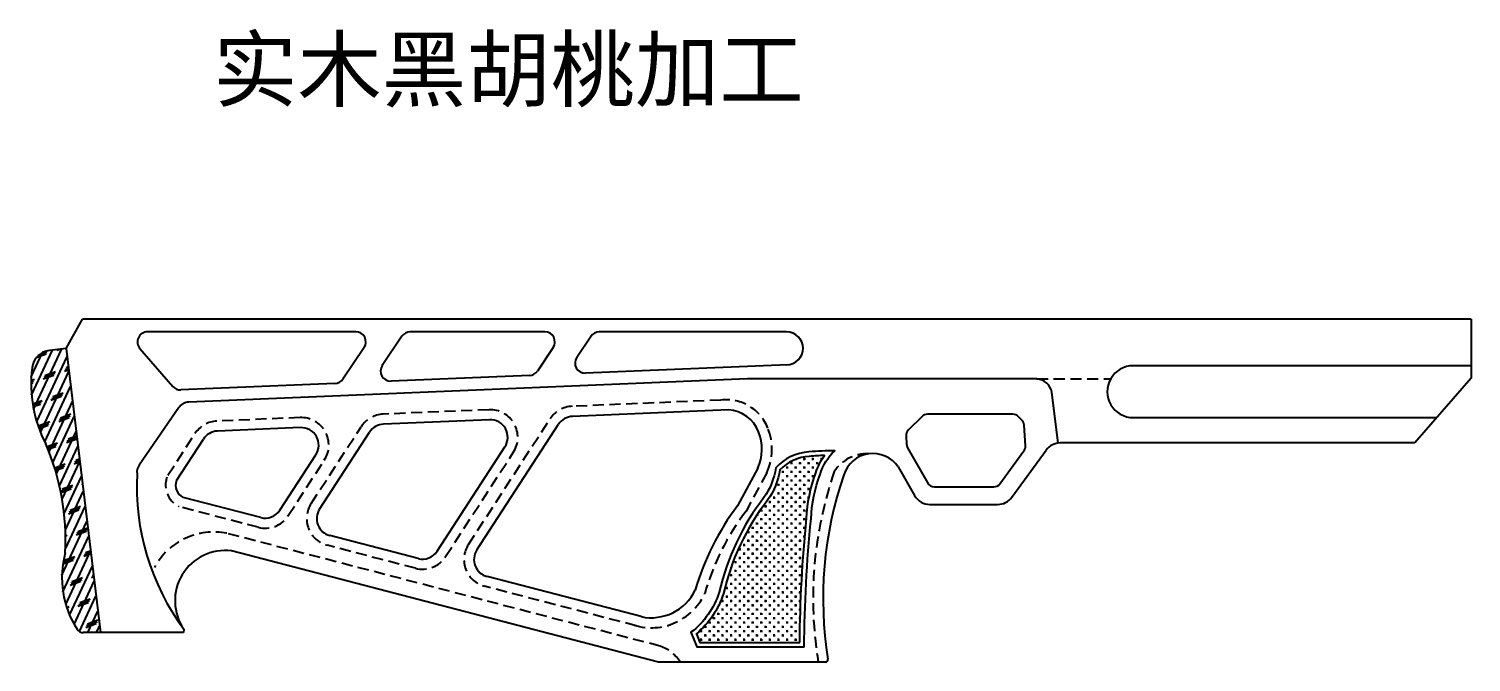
# Model space of a CAD drawing. Header units: millimetres. Extents: x 6817 to 10278, y -2870 to -2258.
# Drawn here: x 6817 to 7391, y -2637 to -2385 of the extents above; entities that cross this region are included whole.
import ezdxf

# ---------------------------------------------------------------- set-up
doc = ezdxf.new("R2010")
doc.units = ezdxf.units.MM
doc.linetypes.add('HIDDEN', pattern=[9.525, 6.35, -3.175])
doc.layers.add('图层2', color=108, linetype='Continuous')
doc.styles.get("Standard").update_dxf_attribs({"font": 'txt', "bigfont": 'gbcbig.shx'})

# ---------------------------------------------------------------- blocks, each defined once
blk = doc.blocks.new('dfjjjj')
at = {"linetype": 'ByBlock'}
h = blk.add_hatch(dxfattribs=at)
h.set_pattern_fill('CORK', color=4, angle=65)
h.set_pattern_definition([(65, (0, 0), (-2.8775272, 1.341813), []), (200, (2.11, 0.768), (3.07143, -8.438684), [4.49013, -4.49013]), (200, (2.445, 1.487), (3.07143, -8.438684), [4.49013, -4.49013]), (200, (2.781, 2.207), (3.07143, -8.438684), [4.49013, -4.49013])])
h.paths.add_polyline_path([(1332.87, -2802.32, -0.115864), (1340.59, -2845.73, 0.213121), (1345.31, -2876.15, 0.248717), (1347.79, -2877.47), (1354.61, -2877.47), (1340.92, -2764.27), (1334.35, -2765.06, 0.345162), (1327.36, -2772.04, 0.151566)])
at = {"layer": '图层2', "linetype": 'ByBlock'}
h = blk.add_hatch(dxfattribs=at)
h.set_pattern_fill('十字', color=4, scale=0.27, pattern_type=2)
h.set_pattern_definition([(0, (-4562.4388, -1745.2529), (1.7145, 1.7145), [0.85725, -2.57175]), (90, (-4562.0102, -1745.6815), (-1.7145, 1.7145), [0.85725, -2.57175])])
h.paths.add_polyline_path([(1639.73, -2813.87, -0.084835), (1643.23, -2806.92, 0.01109), (1637.1, -2807.27, 0.186954), (1625.44, -2812.67, -0.117438), (1620.53, -2824.71, 0.108144), (1602.96, -2861.85, -0.147163), (1592.12, -2877.94), (1593.54, -2881.41), (1633.31, -2881.41, -0.022055), (1636.02, -2832.08, -0.077889)])
at = {"color": 2, "linetype": 'ByBlock'}
blk.add_line((1340.92, -2764.27), (1334.35, -2765.06), dxfattribs=at)
for centre, radius, start, end in [((1335.31, -2773), 8, 96.89826, 173.06922), ((1378.92, -2778.31), 51.94, 173.06922, 207.54314), ((1244.32, -2840.46), 96.41, 356.86629, 23.3025), ((1465.48, -2819), 96.39, 177.14115, 216.36987), ((1404.37, -2864.81), 20.03, 82.87975, 214.49564), ((1377.02, -2855.66), 37.75, 164.74805, 212.87182), ((1347.79, -2874.47), 3, 214.13185, 270)]:
    blk.add_arc(centre, radius, start, end, dxfattribs=at)
at = {"layer": '图层2', "color": 2, "linetype": 'ByBlock'}
for p, q in [((1340.92, -2764.27), (1347.43, -2752.68)), ((1900.92, -2752.68), (1347.43, -2752.68)), ((1900.92, -2752.68), (1900.92, -2776.18)), ((1456.41, -2757.68), (1373.4, -2757.68)), ((1531.75, -2757.68), (1478.13, -2757.68)), ((1628.09, -2757.68), (1553.46, -2757.68)), ((1340.92, -2764.27), (1354.61, -2877.47)), ((1370.38, -2764.3), (1383.48, -2779.41)), ((1459.73, -2763.91), (1451.26, -2776.48)), ((1474.81, -2759.44), (1466.96, -2771.08)), ((1535.07, -2763.91), (1528.76, -2773.27)), ((1550.15, -2759.44), (1544.46, -2767.87)), ((1525.61, -2775.03), (1470.44, -2777.31)), ((1628.63, -2770.76), (1547.95, -2774.1)), ((1900.92, -2771.16), (1766.24, -2771.16)), ((1900.92, -2776.18), (1878.5, -2801.93)), ((1448.11, -2778.24), (1386.67, -2780.78)), ((1612.47, -2776.43), (1389.82, -2785.65)), ((1727.86, -2776.43), (1612.47, -2776.43)), ((1736.33, -2801.99), (1733.78, -2781.75)), ((1385.89, -2787.82), (1370.06, -2810.82)), ((1509.67, -2792.7), (1467.45, -2794.45)), ((1604.9, -2788.76), (1542.77, -2791.33)), ((1682.09, -2791.39), (1676.61, -2796.87)), ((1718.28, -2790.51), (1684.21, -2790.51)), ((1721.9, -2792.88), (1720.4, -2791.39)), ((1766.21, -2791.84), (1887.28, -2791.85)), ((1434.35, -2795.82), (1401.23, -2797.19)), ((1441.96, -2828.24), (1461.87, -2797.63)), ((1504.64, -2844.56), (1537.19, -2794.51)), ((1675.74, -2799.16), (1675.94, -2802.52)), ((1723.27, -2803.09), (1722.77, -2794.83)), ((1384.89, -2816.92), (1395.65, -2800.37)), ((1488.83, -2845.02), (1515.83, -2803.51)), ((1676.32, -2803.83), (1684.33, -2817.9)), ((1713.11, -2818.19), (1722.7, -2805.04)), ((1717.87, -2823.55), (1731.54, -2804.81)), ((1878.5, -2801.93), (1737.19, -2801.93)), ((1426.15, -2828.71), (1440.51, -2806.63)), ((1616.62, -2812.01), (1608.55, -2826.94)), ((1672.62, -2811.48), (1679.11, -2822.88)), ((1686.94, -2819.42), (1710.69, -2819.42)), ((1418.52, -2831.66), (1387.62, -2823.62)), ((1685.2, -2826.42), (1712.21, -2826.42)), ((1481.2, -2847.98), (1446.06, -2838.83)), ((1577.04, -2889.25), (1406.85, -2844.94)), ((1570.14, -2871.13), (1508.74, -2855.15)), ((1387.7, -2877.47), (1347.79, -2877.47)), ((1387.86, -2876.16), (1387.7, -2877.47)), ((1643.6, -2889.25), (1577.04, -2889.25))]:
    blk.add_line(p, q, dxfattribs=at)
at = {"layer": '图层2', "color": 3, "linetype": 'HIDDEN', "ltscale": 0.7}
for p, q in [((1727.86, -2776.43), (1757.24, -2776.43)), ((1601.93, -2784.87), (1542.6, -2787.33)), ((1434.18, -2791.82), (1401.06, -2793.2)), ((1509.5, -2788.7), (1467.28, -2790.45)), ((1501.29, -2842.38), (1533.84, -2792.33)), ((1381.53, -2814.74), (1392.3, -2798.19)), ((1438.61, -2826.06), (1458.52, -2795.45)), ((1429.51, -2830.89), (1443.86, -2808.81)), ((1492.19, -2847.2), (1519.18, -2805.69)), ((1620.21, -2813.78), (1611.92, -2829.11)), ((1417.51, -2835.53), (1386.61, -2827.49)), ((1577.69, -2882.86), (1405.06, -2837.93)), ((1480.19, -2851.85), (1445.06, -2842.7)), ((1568.2, -2874.76), (1507.74, -2859.02))]:
    blk.add_line(p, q, dxfattribs=at)
at = {"layer": '图层2', "color": 2, "linetype": 'ByBlock'}
blk.add_lwpolyline([(1635.09, -2883.31, -0.022916), (1637.82, -2832.21, -0.078331), (1641.44, -2814.45, -0.132503), (1647.31, -2805.03, 0.018455), (1636.97, -2805.47, 0.194612), (1623.74, -2811.85, -0.122408), (1619.08, -2823.64, 0.107881), (1601.22, -2861.38, -0.157262), (1589.94, -2877.36), (1592.33, -2883.21), (1635.09, -2883.21)], format="xyb", dxfattribs=at)
blk.add_lwpolyline([(1633.31, -2881.41, -0.022055), (1636.02, -2832.08, -0.077889), (1639.73, -2813.87, -0.084835), (1643.23, -2806.92, 0.01109), (1637.1, -2807.27, 0.186954), (1625.44, -2812.67, -0.117438), (1620.53, -2824.71, 0.108144), (1602.96, -2861.85, -0.147163), (1592.12, -2877.94), (1593.54, -2881.41)], format="xyb", close=True, dxfattribs=at)
for centre, radius, start, end in [((1373.4, -2761.68), 4, 90, 220.94327), ((1456.41, -2761.68), 4, 325.999, 90), ((1478.13, -2761.68), 4, 90, 145.999), ((1531.75, -2761.68), 4, 325.999, 90), ((1553.46, -2761.68), 4, 90, 145.999), ((1628.09, -2764.23), 6.55, 270, 90), ((1547.78, -2770.1), 4, 145.999, 272.37203), ((1470.28, -2773.31), 4, 145.999, 272.37203), ((1525.44, -2771.03), 4, 272.37203, 325.999), ((1766.25, -2781.5), 10.34, 89.99528, 270.16066), ((1386.5, -2776.78), 4, 220.94327, 272.37203), ((1447.94, -2774.24), 4, 272.37203, 325.999), ((1727.46, -2782.83), 6.41, 9.72534, 86.40235), ((1390.01, -2790.65), 5, 92.07551, 145.47516), ((1509.96, -2799.69), 7, 326.96424, 92.37203), ((1543.06, -2798.32), 7, 92.37203, 146.96424), ((1604.15, -2802.39), 13.66, 20.83619, 86.86337), ((1684.21, -2793.51), 3, 90, 134.98255), ((1718.28, -2793.51), 3, 45.01738, 90), ((1719.78, -2795.01), 3, 3.47033, 45.01738), ((1401.52, -2804.19), 7, 92.37203, 146.96424), ((1434.64, -2802.81), 7, 326.96424, 92.37203), ((1467.74, -2801.44), 7, 92.37203, 146.96424), ((1599.52, -2804.42), 18.71, 336.07173, 21.57884), ((1678.73, -2798.99), 3, 134.98255, 183.3685), ((1678.93, -2802.34), 3, 183.3685, 209.63875), ((1720.28, -2803.28), 3, 323.88505, 3.47033), ((1737.19, -2808.93), 7, 90, 143.88505), ((1374.18, -2813.66), 5, 145.47516, 186.07617), ((1662.52, -2818.36), 12.22, 34.25064, 162.41171), ((1793.88, -2863.87), 151.24, 161.01234, 189.21352), ((1390.07, -2818.71), 5.48, 160.94336, 243.46466), ((1686.94, -2816.42), 3, 209.63875, 270), ((1710.69, -2816.42), 3, 270, 323.88505), ((1690.39, -2888.99), 102.71, 142.83019, 163.94339), ((1685.2, -2819.42), 7, 209.63875, 270), ((1712.21, -2819.42), 7, 270, 323.88505), ((1420.28, -2824.89), 7, 255.4083, 326.96424), ((1447.83, -2832.06), 7, 146.96424, 255.4083), ((1482.96, -2841.21), 7, 255.4083, 326.96424), ((1510.51, -2848.38), 7, 146.96424, 255.4083), ((1574.18, -2852.11), 19.44, 257.99892, 334.18345), ((1643.6, -2888.25), 1, 270, 9.21352)]:
    blk.add_arc(centre, radius, start, end, dxfattribs=at)
at = {"layer": '图层2', "color": 3, "linetype": 'HIDDEN', "ltscale": 0.7}
for centre, radius, start, end in [((1543.06, -2798.32), 11, 92.37203, 146.96424), ((1604.15, -2802.39), 17.66, 20.92163, 97.21634), ((1401.52, -2804.19), 11, 92.37203, 146.96424), ((1434.64, -2802.81), 11, 326.96424, 92.37203), ((1467.74, -2801.44), 11, 92.37203, 146.96424), ((1509.96, -2799.69), 11, 326.96424, 92.37203), ((1599.52, -2804.42), 22.71, 335.65862, 21.51448), ((1660.01, -2821.53), 15.29, 87.21888, 147.69178), ((1390.07, -2818.71), 9.48, 160.94336, 243.46466), ((1793.88, -2863.87), 155.24, 161.01234, 189.40788), ((1447.83, -2832.06), 11, 146.96424, 255.4083), ((1420.28, -2824.89), 11, 255.4083, 326.96424), ((1690.39, -2888.99), 98.71, 142.65394, 164.13034), ((1399.85, -2864.3), 26.89, 78.81371, 151.79088), ((1510.51, -2848.38), 11, 146.96424, 255.4083), ((1482.96, -2841.21), 11, 255.4083, 326.96424), ((1574.18, -2852.11), 23.44, 253.04905, 335.06512), ((1572.69, -2897.5), 15.46, 32.25999, 71.15638)]:
    blk.add_arc(centre, radius, start, end, dxfattribs=at)

msp = doc.modelspace()

# ---------------------------------------------------------------- block references
at = {"layer": '图层2', "color": 6, "linetype": 'ByBlock'}
msp.add_blockref('dfjjjj', (5490.582, 252.088), dxfattribs=at)

# ---------------------------------------------------------------- texts
at = {"color": 2, "insert": (6890.073, -2388.705), "char_height": 24.65615, "width": 415.85211, "attachment_point": 1}
msp.add_mtext('{\\fSimSun|b0|i0|c134|p2;实木黑胡桃加工}', dxfattribs=at)

doc.saveas('drawing.dxf')
